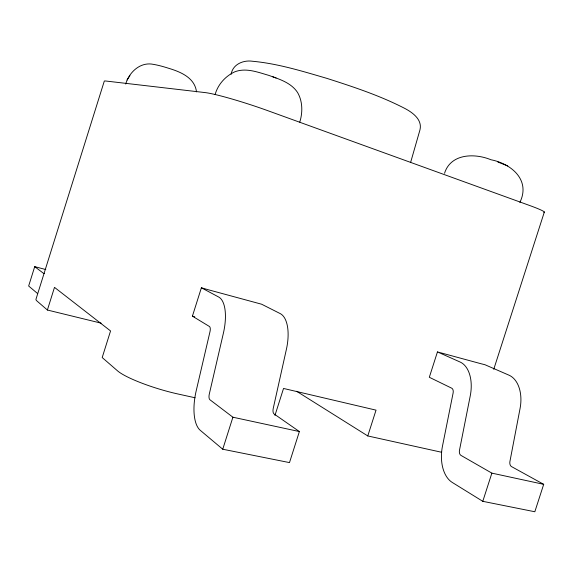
<?xml version="1.0" encoding="UTF-8"?>
<svg xmlns="http://www.w3.org/2000/svg" width="573" height="573" viewBox="0 0 573 573"><rect width="100%" height="100%" fill="white"/><g stroke="black" fill="none" stroke-linecap="round" stroke-linejoin="round"><path stroke-width="0.86" d="M410.626 162.41L419.945 129.942C422.609 119.542 412.338 112.315 404.359 108.197C379.727 95.533 353.29 86.824 326.975 78.401C302.58 71.281 278.005 63.617 252.593 61.261C243.432 59.857 232.731 64.219 231.127 74.261M45.783 269.539L34.717 266.646L28.65 286.02L37.496 293.455M101.135 323.158L47.387 310.029L54.492 287.36L110.56 330.943L102.195 357.545L117.558 370.867A47.76 8.244 17 0 0 177.745 393.945L195.107 397.777M125.731 84.059C128.81 72.979 139.089 62.751 151.301 64.026C157.203 64.864 162.968 66.468 168.641 68.28C180.624 71.89 194.82 77.742 196.503 91.895M215.119 94.538C217.84 84.632 225.332 76.223 234.636 71.883C245.874 67.478 257.7 72.184 268.637 75.328C279.223 79.124 291.098 82.619 297.595 92.547C302.723 101.385 302.795 112.58 299.765 122.106M192.413 316.16L201.381 287.782A47.846 3.882 17.3 0 0 210.506 290.353L261.632 304.22L280.211 313.596A35.232 16.431 -75.9 0 1 286.421 349.222L273.228 408.456A5.264 2.521 -77.7 0 0 274.095 413.971L299.378 431.562L289.487 462.597L222.747 449.225L200.249 430.302A37.968 16.28 -77.1 0 1 196.152 391.015L210.005 331.624A5.178 2.156 -75.5 0 0 209.389 326.46L192.413 316.16A47.817 5.078 17.2 0 0 194.756 316.819M222.747 449.225L232.903 417.208L209.926 399.753A5.422 2.321 -77.1 0 1 209.288 394.124L223.377 333.25A36.242 15.12 -75.5 0 0 218.7 297.036L201.381 287.782M274.954 415.432L283.535 388.451L376.031 410.146L367.78 435.946L441.661 452.276M437.45 351.915L429.32 377.27L451.725 388.2A4.605 2.808 -77.4 0 1 453.114 393.014L442.456 446.238A33.671 20.993 -80.1 0 0 452.255 482.437L482.788 501.325L534.831 511.753L543.698 484.328L511.517 466.594A4.684 3.101 -81 0 1 509.92 461.501L520.076 408.406A31.472 20.42 -78 0 0 509.017 375.2L484.894 364.7A42.76 2.987 18.3 0 1 478.699 363.11L437.45 351.915L460.126 362.036A32.267 19.683 -77.4 0 1 470.261 395.793L459.489 450.199A4.806 2.994 -80 0 0 460.95 455.385L491.87 473.133L543.698 484.328M519.876 202.419C530.827 180.037 511.295 163.692 490.939 159.752C474.773 153.055 450.75 153.406 444.541 173.282M493.747 369.306L544.35 212.003M482.788 501.325L491.87 473.133M127.013 79.984L129.928 75.65M232.903 417.208L299.378 431.562M276.086 78.014L272.526 76.667M497.837 162.016L507.735 165.934M296.592 391.259L367.78 435.946M34.717 266.646L43.749 273.507A3.502 0.996 -74.4 0 0 44.35 273.35M47.387 310.029L37.044 301.061A38.284 5.136 16.4 0 1 35.949 299.342L104.293 81.122A38.427 2.306 18.1 0 1 105.969 81.037L205.22 92.604A47.989 3.71 17.9 0 1 267.376 110.525L529.38 205.406A42.875 2.851 16.9 0 1 543.834 212.626"/></g></svg>
